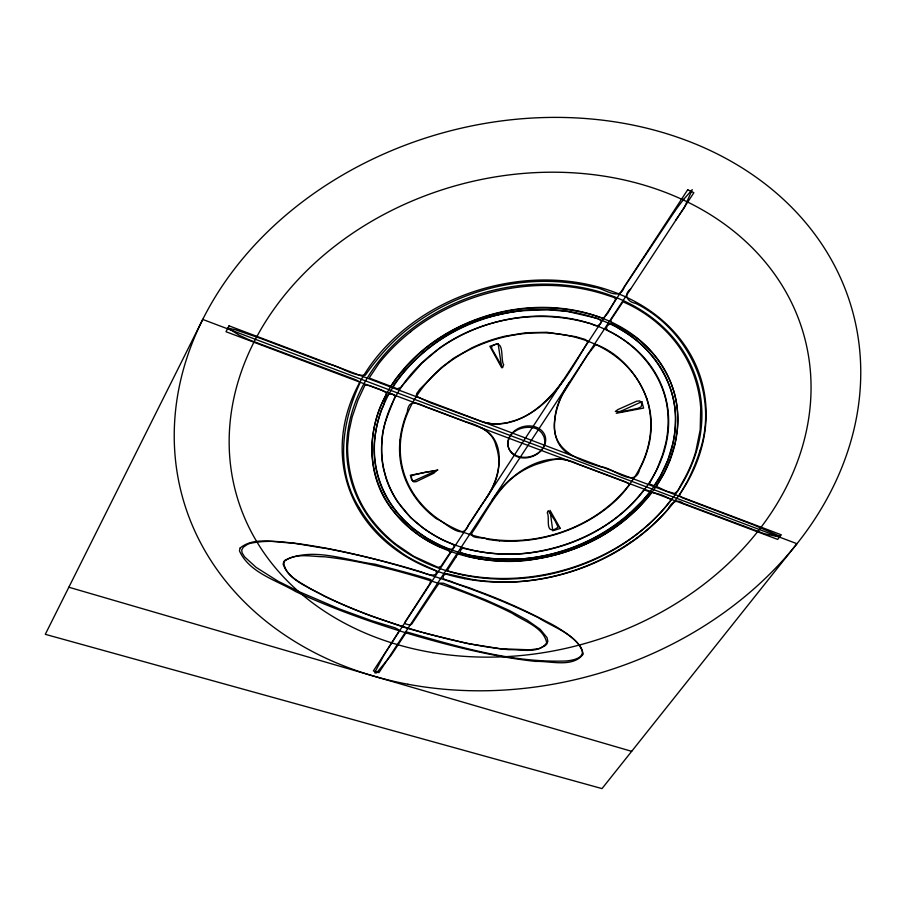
<?xml version="1.0" encoding="UTF-8"?>
<svg xmlns="http://www.w3.org/2000/svg" width="906" height="906" viewBox="0 0 906 906"><rect width="100%" height="100%" fill="white"/><g stroke="black" fill="none" stroke-linecap="round" stroke-linejoin="round"><path stroke-width="1.36" d="M400.022 440.056C398.346 455.106 400.984 470.565 407.507 484.223A131.144 105.255 -15.8 0 0 436.59 518.878C445.412 521.833 462.785 541.901 468.357 525.095L480.995 505.741C489.886 493.328 498.64 479.704 498.798 463.872A74.915 59.875 -10.3 0 0 496.08 446.148C492.966 431.177 478.232 425.299 465.163 421.528L431.256 408.765C422.717 406.443 408.731 395.458 407.349 411.8A142.253 113.85 -16.3 0 0 399.976 440.056M700.123 450.271C717.28 398.312 692.977 339.376 647.665 310.226A114.858 93.544 -18.9 0 0 635.457 303.295M686.148 483.51L679.443 494.993A2.525 1.914 -21.1 0 0 679.545 495.695L682.161 497.7L753.362 524.812L780.145 536.341L777.405 536.545L764.302 533.713L683.181 503.317C677.156 498.47 671.142 502.57 668.311 508.64A82.718 64.269 -18.4 0 1 665.129 512.411L663.237 514.438A189.875 152.921 -15.6 0 1 633.09 540.644L630.757 542.298M485.82 498.798C500.474 478.617 508.719 439.716 480.293 427.462M569.659 381.992C555.253 402.332 543.306 442.094 572.094 455.661M675.797 220.135L684.358 207.553L692.229 189.648L684.245 198.72M630.587 289.037C623.068 294.609 627.473 301.925 635.468 303.295M563.691 379.603C546.612 404.812 516.194 431.131 483.634 422.185M491.641 500.871C509.059 474.076 545.129 448.096 577.518 463.838L625.548 481.833L629.534 484.212A1.178 0.906 -19.3 0 1 629.704 484.608L623.487 492.411A132.548 106.489 -15.4 0 1 616.103 500.18C585.219 529.002 541.403 543.725 499.433 540.848M674.574 211.562L624.257 286.998C619.523 302.264 603.69 287.564 594.03 287.304C533.419 272.14 466.624 286.511 416.092 322.83C395.979 336.805 379.263 355.288 365.299 375.22C352.717 376.454 340.497 366.409 327.995 363.838L260.486 338.368L235.481 329.784L227.848 328.04L239.388 335.322L249.444 339.954L355.967 379.841L359.591 381.879A2.616 2.186 -6.4 0 1 360.033 382.751C342.038 421.743 334.801 469.444 359.365 507.938M630.327 512.649L642.66 500.588L650.157 491.788L644.46 490.01A1.619 1.246 -19.8 0 0 643.554 490.339C616.148 526.579 571.72 547.745 527.145 553.102A133.318 106.546 -15.5 0 1 501.528 553.962A171.404 138.878 -16.3 0 1 472.241 550.248L462.819 548.209A1.155 0.883 -11.7 0 0 462.309 548.402L461.256 549.466A10.532 8.029 -12 0 0 460.622 550.406L460.225 552.535L463.26 553.453A70.94 55.436 -13.4 0 0 472.4 555.684L494.755 558.787L517.677 559.104M422.343 472.932L424.608 472.366A56.806 44.303 -10.7 0 1 425.967 472.049L436.182 470.814L433.94 473.181L416.194 481.664L413.646 481.845L412.004 480.169A12.038 9.592 -10.2 0 1 411.29 478.685L411.652 475.48L418.719 473.77A43.805 35.527 -9.6 0 0 420.078 473.476L421.89 473.045M515.276 581.663L502.06 581.924A188.674 151.857 -15.8 0 1 472.332 579.489M472.332 579.489L446.93 573.747L444.133 574.925A8.573 6.467 -11.1 0 0 443.43 575.82C440.973 580.146 448.878 580.168 451.267 581.493C459.036 584.936 467.439 586.658 475.186 590.123C500.067 599.036 524.268 609.829 547.7 622.15C560.939 628.424 606.182 656.759 566.284 660.984C511.754 662.999 458.481 646.748 406.556 631.935L390.848 655.729L376.941 672.478A3.986 2.865 -8.2 0 1 376.488 672.898L374.948 672.943A2.458 1.767 -8.3 0 1 374.846 672.365L383.861 655.242L398.674 631.776L398.833 629.829L395.163 627.858L371.596 620.667L339.399 608.945L299.682 591.924L278.165 581.29L256.138 567.371L244.609 556.896L242.095 552.819L241.698 550.078L243.329 547.167L247.395 544.438A19.049 14.519 -3 0 1 249.75 543.475C275.367 537.734 301.766 545.129 327.157 548.606C359.036 554.982 390.78 562.433 421.822 572.15C425.571 573.691 438.3 578.572 436.171 570.735C423.396 564.868 410.01 559.614 398.821 550.689A189.082 152.038 -16 0 1 359.354 507.938M423.408 632.784L467.915 643.577L500.339 648.73L530.203 649.828L539.251 648.515L545.208 645.604A10.045 7.259 -13.9 0 0 546.85 643.906L547.836 641.312L547.043 637.643L540.214 629.33L527.179 620.157L509.285 610.451L486.216 600.112L443.464 583.226L439.138 583.136L434.687 589.67A77.259 58.822 -7.6 0 1 433.736 591.04L411.562 624.313L409.569 625.015L405.152 623.77L405.163 621.856L429.693 583.951L431.052 579.897A1.461 1.099 -10.2 0 0 430.701 579.534C412.479 573.804 393.623 569.296 375.163 564.189C346.375 560.701 312.457 546.375 284.778 560.384A7.203 5.481 -4.5 0 0 283.805 562.105C284.461 575.695 300.747 582.479 310.758 589.013A605.095 525.548 -33.1 0 0 370.633 615.82L405.503 627.745L422.003 632.388M68.845 587.224L631.663 751.334M568.662 460.724C558.175 456.726 547.065 461.211 536.93 464.144A65.719 50.679 -16 0 0 519.704 472.592C497.405 486.907 486.59 512.037 471.856 533.022C469.908 539.41 483.974 536.669 487.213 539.297A152.389 123.318 -16.3 0 0 499.433 540.837M443.464 540.35L452.853 544.336L454.234 545.854L453.781 547.507L451.686 549.217L449.546 549.546L441.449 546.216L427.202 538.628L414.269 529.5A158.425 127.293 -16 0 1 392.989 507.179C377.508 486.205 371.12 459.059 375.446 433.385A175.311 140.226 -16.7 0 1 381.913 408.481C385.322 404.359 384.529 391.924 392.173 394.053A29.128 23.907 -7.9 0 1 393.102 394.404L394.79 395.424A2.333 1.925 -8.7 0 1 395.163 396.115C390.169 410.463 382.355 424.676 381.992 440.588A142.854 114.643 -15.5 0 0 381.72 455.786M636.069 337.598L625.978 330.792L612.196 323.148L610.712 321.528L611.425 319.15L622.966 301.8C651.98 314.325 676.827 336.987 690.055 365.888A185.141 148.765 -15.4 0 1 700.7 407.938L700.202 429.716L695.808 451.415A170.521 136.727 -16.1 0 1 681.935 483.113L677.779 490.848L674.664 493.521L666.703 491.245L656.182 486.329L664.268 472.909L669.862 460.225L675.083 443.408L677.28 429.931A158.222 127.112 -15.5 0 0 677.529 411.72C676.567 397.859 672.546 384.257 665.751 372.14A157.723 126.58 -15.5 0 0 636.114 337.564M646.873 398.617C638.141 375.005 619.681 353.385 595.774 344.359L587.564 354.869L562.275 394.903A67.214 53.647 -20.7 0 0 559.455 400.599L557.473 405.854A76.342 60.77 -21 0 0 554.8 419.24C550.112 449.727 577.201 459.942 601.29 466.952C612.615 467.213 635.015 489.466 639.738 469.127A133.714 107.429 -15.4 0 0 649.568 441.471M674.574 211.562A217.882 170.158 -32.4 0 1 684.234 198.708M700.1 450.271A246.625 200.634 -12.7 0 1 686.204 483.521M630.655 542.196A183.544 147.474 -15.6 0 1 515.265 581.777M443.419 540.384A200.101 162.423 -18.2 0 1 422.853 527.722L410.735 517.654L397.508 501.731A146.523 117.633 -15.7 0 1 386.216 478.776L383.521 468.912A136.546 109.637 -15.2 0 1 381.72 455.786M630.27 512.603A154.009 123.737 -15.6 0 1 517.666 559.251M646.873 398.617A125.379 100.577 -15.8 0 1 649.557 441.471M410.565 331.789A178.527 143.431 -15.7 0 1 488.209 293.159C524.948 283.261 564.381 282.332 600.995 293.284A65.685 54.485 -20.2 0 1 604.211 294.246L614.098 297.496L615.729 299.308L607.847 313.114L603.623 317.927A1.642 1.37 -22.7 0 1 602.807 318.278C549.738 298.969 488.209 306.975 440.678 337.428A149.003 119.886 -15.6 0 0 407.36 365.537L396.33 378.221L390.735 386.25L369.671 378.232A1.676 1.404 -7.3 0 1 369.433 377.575L378.742 363.691A181.619 145.73 -15.7 0 1 410.622 331.856M393.272 386.318L393.272 386.545A1.857 1.552 -8.8 0 0 393.487 387.168L397.213 388.81L400.588 387.519L421.811 363.272L439.806 347.893A138.086 111.178 -15.6 0 1 471.426 330.328C508.164 314.971 550.123 312.151 588.447 323.091C592.173 323.306 596.148 327.859 599.591 324.597A6.999 5.844 -22.1 0 0 600.712 323.317L601.391 320.735L597.881 318.504L567.722 311.494L547.937 309.693L522.468 310.69A160.589 128.539 -15.6 0 0 496.748 315.175C456.952 323.816 422.185 348.097 397.462 379.988A76.466 62.605 -12.5 0 0 394.223 384.257L393.272 386.318M547.383 512.909C549.795 517.768 545.616 530.78 553.079 529.806A17.01 13.092 -15.6 0 0 555.14 529.127L558.13 527.224L555.684 522.015A43.035 32.944 -14 0 0 554.687 520.169L548.334 510.724A3.25 2.514 -15.7 0 0 547.734 511.505L547.383 512.909M347.553 446.522C347.632 473.589 356.024 500.961 373.51 521.947A190.872 153.578 -16.3 0 0 395.616 543.985L413.555 556.216L438.232 567.439L441.075 566.227L448.187 555.446C453.793 550.089 443.646 548.187 439.886 546.952A134.96 107.882 -14.8 0 1 419.297 535.503L414.744 532.139A166.704 134.111 -16.2 0 1 394.484 512.502C375.605 490.644 368.561 460.497 373.329 432.287A155.775 125.085 -15.7 0 1 379.603 408.606A89.071 72.457 -12.6 0 1 380.441 406.545L386.058 394.801L386.183 392.626L381.301 389.897L369.399 385.492L364.914 385.231L357.938 400.158L352.162 417.032L348.912 431.822L347.553 446.522M503.6 364.778L502.604 367.677L491.879 348.719L491.516 346.364L494.438 344.71A14.122 11.823 -15.6 0 1 496.556 344.178C504.064 343.533 500.599 359.603 503.6 364.778M641.72 404.869L640.972 406.941L637.926 408.334L622.207 411.618L615.333 411.471L617.79 409.625L636.646 401.211L639.738 400.905L641.278 402.649A11.438 9.128 -21.2 0 1 641.618 403.861L641.72 404.869M675.457 420.996L675.219 426.601A163.431 131.415 -15.1 0 1 672.807 443.51L667.869 460.112L660.474 475.888L654.189 485.707L649.862 484.212A2.231 1.721 -20.3 0 1 649.511 483.51L655.231 472.672A115.549 91.982 -16.8 0 0 657.167 468.674L662.773 454.246L665.717 443.351A150.611 121.008 -15.4 0 0 667.903 413.838C666.352 388.221 652.603 364.608 633.668 347.791A143.669 115.424 -15.7 0 0 613.679 333.657C611.471 331.868 604.721 330.735 606.782 326.806A10.544 8.732 -22.9 0 1 607.45 325.741C611.448 320.962 617.439 328.142 621.391 329.931A148.029 118.958 -15.9 0 1 641.154 344.359C661.958 363.986 676.431 391.902 675.457 420.996M508.028 442.309L508.062 445.367A20.94 16.772 -15.8 0 0 510.123 451.041C518.13 462.841 538.413 458.447 543.86 446.352A18.845 15.096 -15.6 0 0 544.834 440.724L543.985 436.749L541.924 433.181A21.484 17.203 -15.5 0 0 536.092 428.606C525.548 424.71 509.546 429.806 508.028 442.309M587.915 341.777C570.927 369.852 554.438 401.845 523.702 417.009A69.037 57.542 -15.2 0 1 515.695 420.271L507.167 422.694L498.674 423.906L491.845 423.759L483.657 422.321L429.591 402.468L416.318 396.171L416.658 393.578L419.92 389.15L441.177 367.711L453.68 358.164L471.709 347.927A131.087 105.051 -15.7 0 1 505.106 336.16L526.08 332.717L546.93 332.287L575.559 336.636L585.423 339.524L587.915 341.777M240.158 547.971L239.444 550.837C249.161 572.762 276.489 580.191 295.786 591.618C335.107 609.817 376.115 624.109 417.655 636.329C456.364 647.371 495.673 657.054 535.763 661.425C550.576 660.848 573.192 668.062 583.283 653.985C577.881 634.574 553.77 627.767 538.424 617.722C501.131 599.217 461.879 585.027 422.207 572.569C379.807 559.67 336.67 548.526 292.638 542.966C275.764 542.751 254.405 536.273 240.158 547.971M283.805 561.799L283.114 564.121C289.116 581.29 310.101 587.382 324.371 596.182C354.121 610.474 385.356 621.482 416.998 630.791C447.1 639.364 477.711 646.737 508.923 649.704C520.803 649.172 538.957 654.336 546.726 642.728C543.317 627.145 524.234 621.335 512.286 613.362C483.725 598.832 453.498 587.847 422.932 578.356C390.656 568.662 357.768 560.406 324.201 556.76C311.143 556.726 294.563 552.354 283.805 561.799M202.74 319.433L45.3 634.325L602.003 788.605L796.929 543.702L202.74 319.433M229.025 325.832L226.002 331.732L777.688 539.41L781.3 534.823L229.025 325.832M455.99 557.054L447.088 570.735C478.289 579.727 511.675 580.633 543.543 574.857A186.274 150.09 -15.7 0 0 583.996 563.419C617.983 550.236 649.466 528.968 671.289 499.444L663.351 495.627A71.223 53.318 -18.1 0 0 654.336 492.932L651.754 492.388C634.347 513.985 612.547 532.207 587.088 543.521A158.052 127.067 -15.7 0 1 537.802 558.708C514.619 563.192 490.69 561.958 467.847 556.352C464.008 555.084 457.915 551.165 455.99 557.054M687.711 189.75L373.351 670.95L378.946 672.592L693.871 192.706L687.711 189.75M437.677 470.044L412.83 481.392L410.339 475.265L437.677 470.044M641.844 401.686L616.318 413.283L643.6 408.096L641.844 401.686M498.107 343.601L489.84 346.251L501.709 367.768L498.107 343.601M560.293 528.413L552.785 530.78L550.021 510.361L560.293 528.413M478.73 558.775A154.903 124.382 -15.7 0 0 674.234 393A154.903 124.382 -15.7 0 0 421.811 350.996A154.903 124.382 -15.7 0 0 478.73 558.775M472.875 555.922A152.616 122.537 -15.7 0 0 673.43 399.342A152.616 122.537 -15.7 0 0 428.64 348.176A152.616 122.537 -15.7 0 0 472.875 555.922M477.439 551.222A145.402 116.727 -15.7 0 0 666.204 400.033A145.402 116.727 -15.7 0 0 431.788 354.189A145.402 116.727 -15.7 0 0 477.439 551.222M483.204 537.892A126.965 101.88 -15.7 0 0 648.832 406.613A126.965 101.88 -15.7 0 0 444.563 365.628A126.965 101.88 -15.7 0 0 483.204 537.892M520.61 456.964A19.196 15.391 -15.7 0 0 545.333 436.839A19.196 15.391 -15.7 0 0 514.28 431.063A19.196 15.391 -15.7 0 0 520.61 456.964M463.181 575.004A179.977 144.609 -15.7 0 0 699.285 389.931A179.977 144.609 -15.7 0 0 410.384 329.988A179.977 144.609 -15.7 0 0 463.181 575.004M464.665 578.651A184.394 148.176 -15.7 0 0 702.852 385.786A184.394 148.176 -15.7 0 0 404.959 328.969A184.394 148.176 -15.7 0 0 464.665 578.651M407.893 684.245A347.7 281.336 -15.7 0 0 853.984 316.704A347.7 281.336 -15.7 0 0 290.566 211.223A347.7 281.336 -15.7 0 0 407.893 684.245M432.887 652.671A294.744 237.859 -15.7 0 0 804.086 335.775A294.744 237.859 -15.7 0 0 323.317 255.537A294.744 237.859 -15.7 0 0 432.887 652.671"/></g></svg>
